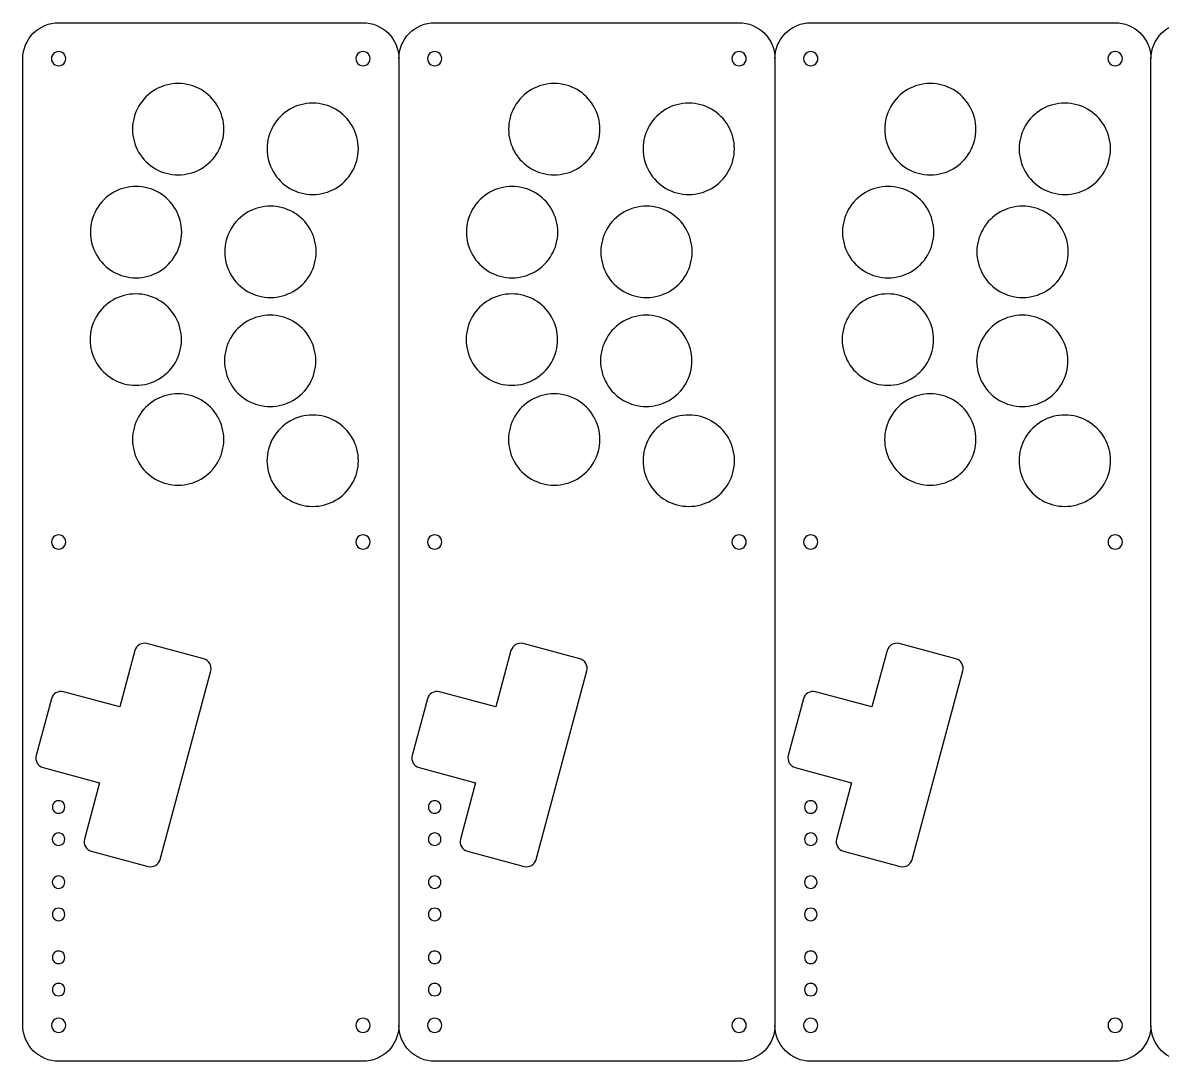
# Model space of a CAD drawing. Header units: millimetres. Extents: x 7 to 717, y 63 to 378.
# Drawn here: x 7.4 to 325.5, y 88.1 to 378.1 of the extents above; entities that cross this region are included whole.
import ezdxf

# ---------------------------------------------------------------- set-up
doc = ezdxf.new("R2010")
doc.units = ezdxf.units.MM
doc.layers.get('0').update_dxf_attribs({"linetype": 'CONTINUOUS'})

msp = doc.modelspace()

# ---------------------------------------------------------------- linework, layer by layer
for p, q in [((17.394674, 378.126684), (102.394654, 378.126684)), ((122.394678, 378.126684), (207.394658, 378.126684)), ((227.394682, 378.126684), (312.394662, 378.126684)), ((7.39466, 98.12668), (7.39466, 368.126674)), ((112.394664, 368.126674), (112.394664, 98.12668)), ((217.394668, 368.126674), (217.394668, 98.12668)), ((322.394672, 98.12668), (322.394672, 368.126674)), ((57.922592, 200.50133), (42.057252, 204.75243)), ((162.922596, 200.50133), (147.057256, 204.75243)), ((267.9226, 200.50133), (252.05726, 204.75243)), ((38.704522, 202.81673), (34.482542, 187.06007)), ((143.704526, 202.81673), (139.482546, 187.06007)), ((248.70453, 202.81673), (244.48255, 187.06007)), ((45.746172, 144.48149), (59.858282, 197.14859)), ((150.746176, 144.48149), (164.858286, 197.14859)), ((255.74618, 144.48149), (269.85829, 197.14859)), ((34.482542, 187.06007), (18.725862, 191.28205)), ((139.482546, 187.06007), (123.725866, 191.28205)), ((244.48255, 187.06007), (228.72587, 191.28205)), ((15.373122, 189.34635), (11.12203, 173.48101)), ((120.373126, 189.34635), (116.122034, 173.48101)), ((225.37313, 189.34635), (221.122038, 173.48101)), ((13.05772, 170.12827), (28.814402, 165.90629)), ((118.057724, 170.12827), (133.814406, 165.90629)), ((223.057728, 170.12827), (238.81441, 165.90629)), ((28.814402, 165.90629), (24.592422, 150.14962)), ((133.814406, 165.90629), (129.592426, 150.14962)), ((238.81441, 165.90629), (234.59243, 150.14962)), ((26.528112, 146.79689), (42.393452, 142.54578)), ((131.528116, 146.79689), (147.393456, 142.54578)), ((236.52812, 146.79689), (252.39346, 142.54578)), ((102.394654, 88.12668), (17.394674, 88.12668)), ((207.394658, 88.12668), (122.394678, 88.12668)), ((312.394662, 88.12668), (227.394682, 88.12668))]:
    msp.add_line(p, q)
for points in [[(10.323594, 375.197753), (12.198961, 377.07312), (14.742505, 378.126688), (17.394674, 378.126684)], [(102.394654, 378.126684), (105.046822, 378.126687), (107.590366, 377.073118), (109.465732, 375.197752)], [(115.323598, 375.197753), (117.198965, 377.07312), (119.742509, 378.126688), (122.394678, 378.126684)], [(207.394658, 378.126684), (210.046826, 378.126687), (212.59037, 377.073118), (214.465736, 375.197752)], [(220.323602, 375.197753), (222.198969, 377.07312), (224.742513, 378.126688), (227.394682, 378.126684)], [(312.394662, 378.126684), (315.04683, 378.126687), (317.590374, 377.073118), (319.46574, 375.197752)], [(325.323606, 375.197753), (327.198973, 377.07312), (329.742517, 378.126688), (332.394686, 378.126684)], [(7.39466, 368.126674), (7.394657, 370.778843), (8.448227, 373.322387), (10.323594, 375.197753)], [(109.465732, 375.197752), (111.341098, 373.322386), (112.394667, 370.778842), (112.394664, 368.126674)], [(112.394664, 368.126674), (112.394661, 370.778843), (113.448231, 373.322387), (115.323598, 375.197753)], [(214.465736, 375.197752), (216.341102, 373.322386), (217.394671, 370.778842), (217.394668, 368.126674)], [(217.394668, 368.126674), (217.394665, 370.778843), (218.448235, 373.322387), (220.323602, 375.197753)], [(319.46574, 375.197752), (321.341106, 373.322386), (322.394675, 370.778842), (322.394672, 368.126674)], [(322.394672, 368.126674), (322.394669, 370.778843), (323.448239, 373.322387), (325.323606, 375.197753)], [(15.65886, 369.127992), (15.30059, 368.508527), (15.30059, 367.744849), (15.65886, 367.125384)], [(17.394674, 370.126683), (16.679069, 370.128299), (16.01713, 369.747456), (15.65886, 369.127992)], [(19.130488, 369.127992), (18.772218, 369.747456), (18.110279, 370.128299), (17.394674, 370.126683)], [(19.130488, 367.125384), (19.488758, 367.744849), (19.488758, 368.508527), (19.130488, 369.127992)], [(100.65884, 369.127992), (100.30057, 368.508527), (100.30057, 367.744849), (100.65884, 367.125384)], [(102.394654, 370.126683), (101.679049, 370.128299), (101.01711, 369.747456), (100.65884, 369.127992)], [(104.130468, 369.127992), (103.772198, 369.747456), (103.110259, 370.128299), (102.394654, 370.126683)], [(104.130468, 367.125384), (104.488738, 367.744849), (104.488738, 368.508527), (104.130468, 369.127992)], [(120.658864, 369.127992), (120.300594, 368.508527), (120.300594, 367.744849), (120.658864, 367.125384)], [(122.394678, 370.126683), (121.679073, 370.128299), (121.017134, 369.747456), (120.658864, 369.127992)], [(124.130492, 369.127992), (123.772222, 369.747456), (123.110283, 370.128299), (122.394678, 370.126683)], [(124.130492, 367.125384), (124.488762, 367.744849), (124.488762, 368.508527), (124.130492, 369.127992)], [(205.658844, 369.127992), (205.300574, 368.508527), (205.300574, 367.744849), (205.658844, 367.125384)], [(207.394658, 370.126683), (206.679053, 370.128299), (206.017114, 369.747456), (205.658844, 369.127992)], [(209.130472, 369.127992), (208.772202, 369.747456), (208.110263, 370.128299), (207.394658, 370.126683)], [(209.130472, 367.125384), (209.488742, 367.744849), (209.488742, 368.508527), (209.130472, 369.127992)], [(225.658868, 369.127992), (225.300598, 368.508527), (225.300598, 367.744849), (225.658868, 367.125384)], [(227.394682, 370.126683), (226.679077, 370.128299), (226.017138, 369.747456), (225.658868, 369.127992)], [(229.130496, 369.127992), (228.772226, 369.747456), (228.110287, 370.128299), (227.394682, 370.126683)], [(229.130496, 367.125384), (229.488766, 367.744849), (229.488766, 368.508527), (229.130496, 369.127992)], [(310.658848, 369.127992), (310.300578, 368.508527), (310.300578, 367.744849), (310.658848, 367.125384)], [(312.394662, 370.126683), (311.679057, 370.128299), (311.017118, 369.747456), (310.658848, 369.127992)], [(314.130476, 369.127992), (313.772206, 369.747456), (313.110267, 370.128299), (312.394662, 370.126683)], [(314.130476, 367.125384), (314.488746, 367.744849), (314.488746, 368.508527), (314.130476, 369.127992)], [(15.65886, 367.125384), (16.01713, 366.50592), (16.679069, 366.125077), (17.394674, 366.126693)], [(17.394674, 366.126693), (18.110279, 366.125077), (18.772218, 366.50592), (19.130488, 367.125384)], [(100.65884, 367.125384), (101.01711, 366.50592), (101.679049, 366.125077), (102.394654, 366.126693)], [(102.394654, 366.126693), (103.110259, 366.125077), (103.772198, 366.50592), (104.130468, 367.125384)], [(120.658864, 367.125384), (121.017134, 366.50592), (121.679073, 366.125077), (122.394678, 366.126693)], [(122.394678, 366.126693), (123.110283, 366.125077), (123.772222, 366.50592), (124.130492, 367.125384)], [(205.658844, 367.125384), (206.017114, 366.50592), (206.679053, 366.125077), (207.394658, 366.126693)], [(207.394658, 366.126693), (208.110263, 366.125077), (208.772202, 366.50592), (209.130472, 367.125384)], [(225.658868, 367.125384), (226.017138, 366.50592), (226.679077, 366.125077), (227.394682, 366.126693)], [(227.394682, 366.126693), (228.110287, 366.125077), (228.772226, 366.50592), (229.130496, 367.125384)], [(310.658848, 367.125384), (311.017118, 366.50592), (311.679057, 366.125077), (312.394662, 366.126693)], [(312.394662, 366.126693), (313.110267, 366.125077), (313.772206, 366.50592), (314.130476, 367.125384)], [(50.785324, 361.158423), (46.230186, 361.158423), (42.021065, 358.728286), (39.743496, 354.783421)], [(61.827152, 354.783421), (59.549583, 358.728286), (55.340462, 361.158423), (50.785324, 361.158423)], [(155.785328, 361.158423), (151.23019, 361.158423), (147.021069, 358.728286), (144.7435, 354.783421)], [(166.827156, 354.783421), (164.549587, 358.728286), (160.340466, 361.158423), (155.785328, 361.158423)], [(260.785332, 361.158423), (256.230194, 361.158423), (252.021073, 358.728286), (249.743504, 354.78342)], [(271.82716, 354.783421), (269.549591, 358.728286), (265.34047, 361.158423), (260.785332, 361.158423)], [(39.743496, 354.783421), (37.465927, 350.838555), (37.465927, 345.978281), (39.743496, 342.033415)], [(61.827152, 342.033416), (64.104721, 345.978281), (64.104721, 350.838555), (61.827152, 354.783421)], [(88.336154, 355.679613), (83.781018, 355.679613), (79.571898, 353.249477), (77.29433, 349.304613)], [(99.377978, 349.304613), (97.10041, 353.249477), (92.89129, 355.679613), (88.336154, 355.679613)], [(144.7435, 354.783421), (142.465931, 350.838555), (142.465931, 345.978281), (144.7435, 342.033415)], [(166.827156, 342.033416), (169.104725, 345.978281), (169.104725, 350.838555), (166.827156, 354.783421)], [(193.336158, 355.679613), (188.781022, 355.679613), (184.571902, 353.249477), (182.294334, 349.304613)], [(204.377982, 349.304613), (202.100414, 353.249477), (197.891294, 355.679613), (193.336158, 355.679613)], [(249.743504, 354.78342), (247.465935, 350.838555), (247.465935, 345.978281), (249.743504, 342.033415)], [(271.82716, 342.033416), (274.104729, 345.978281), (274.104729, 350.838555), (271.82716, 354.783421)], [(298.336162, 355.679613), (293.781026, 355.679613), (289.571906, 353.249477), (287.294338, 349.304613)], [(309.377986, 349.304613), (307.100418, 353.249477), (302.891298, 355.679613), (298.336162, 355.679613)], [(77.29433, 349.304613), (75.016762, 345.359749), (75.016762, 340.499477), (77.29433, 336.554613)], [(99.377978, 336.554613), (101.655546, 340.499477), (101.655546, 345.359749), (99.377978, 349.304613)], [(182.294334, 349.304613), (180.016766, 345.359749), (180.016766, 340.499477), (182.294334, 336.554613)], [(204.377982, 336.554613), (206.65555, 340.499477), (206.65555, 345.359749), (204.377982, 349.304613)], [(287.294338, 349.304613), (285.01677, 345.359749), (285.01677, 340.499477), (287.294338, 336.554613)], [(309.377986, 336.554613), (311.655554, 340.499477), (311.655554, 345.359749), (309.377986, 349.304613)], [(39.743496, 342.033415), (42.021065, 338.08855), (46.230186, 335.658413), (50.785324, 335.658413)], [(50.785324, 335.658413), (55.340462, 335.658413), (59.549583, 338.08855), (61.827152, 342.033416)], [(144.7435, 342.033415), (147.021069, 338.08855), (151.23019, 335.658413), (155.785328, 335.658413)], [(155.785328, 335.658413), (160.340466, 335.658413), (164.549587, 338.08855), (166.827156, 342.033416)], [(249.743504, 342.033415), (252.021073, 338.08855), (256.230194, 335.658413), (260.785332, 335.658413)], [(260.785332, 335.658413), (265.34047, 335.658413), (269.549591, 338.08855), (271.82716, 342.033416)], [(77.29433, 336.554613), (79.571898, 332.609749), (83.781018, 330.179613), (88.336154, 330.179613)], [(88.336154, 330.179613), (92.89129, 330.179613), (97.10041, 332.609749), (99.377978, 336.554613)], [(182.294334, 336.554613), (184.571902, 332.609749), (188.781022, 330.179613), (193.336158, 330.179613)], [(193.336158, 330.179613), (197.891294, 330.179613), (202.100414, 332.609749), (204.377982, 336.554613)], [(287.294338, 336.554613), (289.571906, 332.609749), (293.781026, 330.179613), (298.336162, 330.179613)], [(298.336162, 330.179613), (302.891298, 330.179613), (307.100418, 332.609749), (309.377986, 336.554613)], [(39.012794, 332.407963), (34.457658, 332.407963), (30.248538, 329.977827), (27.97097, 326.032963)], [(50.054618, 326.032963), (47.77705, 329.977827), (43.56793, 332.407963), (39.012794, 332.407963)], [(144.012798, 332.407963), (139.457662, 332.407963), (135.248542, 329.977827), (132.970974, 326.032963)], [(155.054622, 326.032963), (152.777054, 329.977827), (148.567934, 332.407963), (144.012798, 332.407963)], [(249.012802, 332.407963), (244.457666, 332.407963), (240.248546, 329.977827), (237.970978, 326.032963)], [(260.054626, 326.032963), (257.777058, 329.977827), (253.567938, 332.407963), (249.012802, 332.407963)], [(27.97097, 326.032963), (25.693402, 322.088099), (25.693402, 317.227827), (27.97097, 313.282963)], [(50.054618, 313.282963), (52.332186, 317.227827), (52.332186, 322.088099), (50.054618, 326.032963)], [(76.540264, 326.909993), (71.983925, 326.911798), (67.772922, 324.482056), (65.494231, 320.536451)], [(87.586297, 320.536451), (85.307606, 324.482056), (81.096603, 326.911798), (76.540264, 326.909993)], [(132.970974, 326.032963), (130.693406, 322.088099), (130.693406, 317.227827), (132.970974, 313.282963)], [(155.054622, 313.282963), (157.33219, 317.227827), (157.33219, 322.088099), (155.054622, 326.032963)], [(181.540268, 326.909993), (176.983929, 326.911798), (172.772926, 324.482056), (170.494235, 320.536451)], [(192.586301, 320.536451), (190.30761, 324.482056), (186.096607, 326.911798), (181.540268, 326.909993)], [(237.970978, 326.032963), (235.69341, 322.088099), (235.69341, 317.227827), (237.970978, 313.282963)], [(260.054626, 313.282963), (262.332194, 317.227827), (262.332194, 322.088099), (260.054626, 326.032963)], [(286.540272, 326.909993), (281.983933, 326.911798), (277.77293, 324.482056), (275.494239, 320.536451)], [(297.586305, 320.536451), (295.307614, 324.482056), (291.096611, 326.911798), (286.540272, 326.909993)], [(65.494231, 320.536451), (63.215541, 316.590846), (63.215541, 311.72914), (65.494231, 307.783535)], [(87.586297, 307.783535), (89.864987, 311.72914), (89.864987, 316.590846), (87.586297, 320.536451)], [(170.494235, 320.536451), (168.215545, 316.590846), (168.215545, 311.72914), (170.494235, 307.783535)], [(192.586301, 307.783535), (194.864991, 311.72914), (194.864991, 316.590846), (192.586301, 320.536451)], [(275.494239, 320.536451), (273.215549, 316.590846), (273.215549, 311.72914), (275.494239, 307.783535)], [(297.586305, 307.783535), (299.864995, 311.72914), (299.864995, 316.590846), (297.586305, 320.536451)], [(27.97097, 313.282963), (30.248538, 309.338099), (34.457658, 306.907963), (39.012794, 306.907963)], [(39.012794, 306.907963), (43.56793, 306.907963), (47.77705, 309.338099), (50.054618, 313.282963)], [(132.970974, 313.282963), (135.248542, 309.338099), (139.457662, 306.907963), (144.012798, 306.907963)], [(144.012798, 306.907963), (148.567934, 306.907963), (152.777054, 309.338099), (155.054622, 313.282963)], [(237.970978, 313.282963), (240.248546, 309.338099), (244.457666, 306.907963), (249.012802, 306.907963)], [(249.012802, 306.907963), (253.567938, 306.907963), (257.777058, 309.338099), (260.054626, 313.282963)], [(65.494231, 307.783535), (67.772922, 303.83793), (71.983925, 301.408188), (76.540264, 301.409993)], [(76.540264, 301.409993), (81.096603, 301.408188), (85.307606, 303.83793), (87.586297, 307.783535)], [(170.494235, 307.783535), (172.772926, 303.83793), (176.983929, 301.408188), (181.540268, 301.409993)], [(181.540268, 301.409993), (186.096607, 301.408188), (190.30761, 303.83793), (192.586301, 307.783535)], [(275.494239, 307.783535), (277.77293, 303.83793), (281.983933, 301.408188), (286.540272, 301.409993)], [(286.540272, 301.409993), (291.096611, 301.408188), (295.307614, 303.83793), (297.586305, 307.783535)], [(38.947045, 302.404374), (34.389827, 302.4075), (30.177445, 299.978048), (27.897933, 296.031902)], [(49.996157, 296.031902), (47.716645, 299.978048), (43.504263, 302.4075), (38.947045, 302.404374)], [(143.947049, 302.404374), (139.389831, 302.4075), (135.177449, 299.978048), (132.897937, 296.031902)], [(154.996161, 296.031902), (152.716649, 299.978048), (148.504267, 302.4075), (143.947049, 302.404374)], [(248.947053, 302.404374), (244.389835, 302.4075), (240.177453, 299.978048), (237.897941, 296.031902)], [(259.996165, 296.031902), (257.716653, 299.978048), (253.504271, 302.4075), (248.947053, 302.404374)], [(27.897933, 296.031902), (25.618421, 292.085755), (25.618421, 287.222999), (27.897933, 283.276852)], [(49.996157, 283.276852), (52.275669, 287.222999), (52.275669, 292.085755), (49.996157, 296.031902)], [(76.462134, 296.469543), (71.906997, 296.469543), (67.697878, 294.039406), (65.420309, 290.094542)], [(87.506935, 290.095573), (85.228573, 294.040961), (81.018121, 296.470819), (76.462134, 296.469543)], [(132.897937, 296.031902), (130.618425, 292.085755), (130.618425, 287.222999), (132.897937, 283.276852)], [(154.996161, 283.276852), (157.275673, 287.222999), (157.275673, 292.085755), (154.996161, 296.031902)], [(181.462138, 296.469543), (176.907001, 296.469543), (172.697882, 294.039406), (170.420313, 290.094542)], [(192.506939, 290.095573), (190.228577, 294.040961), (186.018125, 296.470819), (181.462138, 296.469543)], [(237.897941, 296.031902), (235.618429, 292.085755), (235.618429, 287.222999), (237.897941, 283.276852)], [(259.996165, 283.276852), (262.275677, 287.222999), (262.275677, 292.085755), (259.996165, 296.031902)], [(286.462142, 296.469543), (281.907005, 296.469543), (277.697886, 294.039406), (275.420317, 290.094542)], [(297.506943, 290.095573), (295.228581, 294.040961), (291.018129, 296.470819), (286.462142, 296.469543)], [(65.420309, 290.094542), (63.142741, 286.149678), (63.142741, 281.289405), (65.420309, 277.344541)], [(87.506935, 277.34351), (89.785297, 281.288898), (89.785297, 286.150185), (87.506935, 290.095573)], [(170.420313, 290.094542), (168.142745, 286.149678), (168.142745, 281.289405), (170.420313, 277.344541)], [(192.506939, 277.34351), (194.785301, 281.288898), (194.785301, 286.150185), (192.506939, 290.095573)], [(275.420317, 290.094542), (273.142749, 286.149678), (273.142749, 281.289405), (275.420317, 277.344541)], [(297.506943, 277.34351), (299.785305, 281.288898), (299.785305, 286.150185), (297.506943, 290.095573)], [(27.897933, 283.276852), (30.177445, 279.330706), (34.389827, 276.901254), (38.947045, 276.90438)], [(38.947045, 276.90438), (43.504263, 276.901254), (47.716645, 279.330706), (49.996157, 283.276852)], [(132.897937, 283.276852), (135.177449, 279.330706), (139.389831, 276.901254), (143.947049, 276.90438)], [(143.947049, 276.90438), (148.504267, 276.901254), (152.716649, 279.330706), (154.996161, 283.276852)], [(237.897941, 283.276852), (240.177453, 279.330706), (244.389835, 276.901254), (248.947053, 276.90438)], [(248.947053, 276.90438), (253.504271, 276.901254), (257.716653, 279.330706), (259.996165, 283.276852)], [(65.420309, 277.344541), (67.697878, 273.399677), (71.906997, 270.96954), (76.462134, 270.96954)], [(76.462134, 270.96954), (81.018121, 270.968264), (85.228573, 273.398122), (87.506935, 277.34351)], [(170.420313, 277.344541), (172.697882, 273.399677), (176.907001, 270.969541), (181.462138, 270.969541)], [(181.462138, 270.96954), (186.018125, 270.968264), (190.228577, 273.398122), (192.506939, 277.34351)], [(275.420317, 277.344541), (277.697886, 273.399677), (281.907005, 270.96954), (286.462142, 270.96954)], [(286.462142, 270.96954), (291.018129, 270.968264), (295.228581, 273.398122), (297.506943, 277.34351)], [(50.770484, 274.5003), (46.215348, 274.5003), (42.006228, 272.070164), (39.72866, 268.1253)], [(61.812308, 268.1253), (59.53474, 272.070164), (55.32562, 274.5003), (50.770484, 274.5003)], [(155.770488, 274.5003), (151.215352, 274.5003), (147.006232, 272.070164), (144.728664, 268.1253)], [(166.812312, 268.1253), (164.534744, 272.070164), (160.325624, 274.5003), (155.770488, 274.5003)], [(260.770492, 274.5003), (256.215356, 274.5003), (252.006236, 272.070164), (249.728668, 268.1253)], [(271.812316, 268.1253), (269.534748, 272.070164), (265.325628, 274.5003), (260.770492, 274.5003)], [(39.72866, 268.1253), (37.451092, 264.180436), (37.451092, 259.320164), (39.72866, 255.3753)], [(61.812308, 255.3753), (64.089876, 259.320164), (64.089876, 264.180436), (61.812308, 268.1253)], [(88.336314, 268.56897), (83.77802, 268.573747), (79.563938, 266.144669), (77.283412, 262.197865)], [(99.389216, 262.197865), (97.10869, 266.144669), (92.894608, 268.573747), (88.336314, 268.56897)], [(144.728664, 268.1253), (142.451096, 264.180436), (142.451096, 259.320164), (144.728664, 255.3753)], [(166.812312, 255.3753), (169.08988, 259.320164), (169.08988, 264.180436), (166.812312, 268.1253)], [(193.336318, 268.56897), (188.778024, 268.573747), (184.563942, 266.144669), (182.283416, 262.197865)], [(204.38922, 262.197865), (202.108694, 266.144669), (197.894612, 268.573747), (193.336318, 268.56897)], [(249.728668, 268.1253), (247.4511, 264.180436), (247.4511, 259.320164), (249.728668, 255.3753)], [(271.812316, 255.3753), (274.089884, 259.320164), (274.089884, 264.180436), (271.812316, 268.1253)], [(298.336322, 268.56897), (293.778028, 268.573747), (289.563946, 266.144669), (287.28342, 262.197865)], [(309.389224, 262.197865), (307.108698, 266.144669), (302.894616, 268.573747), (298.336322, 268.56897)], [(77.283412, 262.197865), (75.002885, 258.251061), (75.002885, 253.387019), (77.283412, 249.440215)], [(99.389216, 249.440215), (101.669743, 253.387019), (101.669743, 258.251061), (99.389216, 262.197865)], [(182.283416, 262.197865), (180.002889, 258.251061), (180.002889, 253.387019), (182.283416, 249.440215)], [(204.38922, 249.440215), (206.669747, 253.387019), (206.669747, 258.251061), (204.38922, 262.197865)], [(287.28342, 262.197865), (285.002893, 258.251061), (285.002893, 253.387019), (287.28342, 249.440215)], [(309.389224, 249.440215), (311.669751, 253.387019), (311.669751, 258.251061), (309.389224, 262.197865)], [(39.72866, 255.3753), (42.006228, 251.430436), (46.215348, 249.0003), (50.770484, 249.0003)], [(50.770484, 249.0003), (55.32562, 249.0003), (59.53474, 251.430436), (61.812308, 255.3753)], [(144.728664, 255.3753), (147.006232, 251.430436), (151.215352, 249.0003), (155.770488, 249.0003)], [(155.770488, 249.0003), (160.325624, 249.0003), (164.534744, 251.430436), (166.812312, 255.3753)], [(249.728668, 255.3753), (252.006236, 251.430436), (256.215356, 249.0003), (260.770492, 249.0003)], [(260.770492, 249.0003), (265.325628, 249.0003), (269.534748, 251.430436), (271.812316, 255.3753)], [(77.283412, 249.440215), (79.563938, 245.493411), (83.77802, 243.064333), (88.336314, 243.06911)], [(88.336314, 243.06911), (92.894608, 243.064333), (97.10869, 245.493411), (99.389216, 249.440215)], [(182.283416, 249.440215), (184.563942, 245.493411), (188.778024, 243.064333), (193.336318, 243.06911)], [(193.336318, 243.06911), (197.894612, 243.064333), (202.108694, 245.493411), (204.38922, 249.440215)], [(287.28342, 249.440215), (289.563946, 245.493411), (293.778028, 243.064333), (298.336322, 243.06911)], [(298.336322, 243.06911), (302.894616, 243.064333), (307.108698, 245.493411), (309.389224, 249.440215)], [(15.662623, 234.12668), (15.305358, 233.507878), (15.305358, 232.745482), (15.662623, 232.12668)], [(17.394674, 235.12668), (16.680143, 235.12668), (16.019889, 234.745482), (15.662623, 234.12668)], [(19.126725, 234.12668), (18.769459, 234.745482), (18.109205, 235.12668), (17.394674, 235.12668)], [(19.126725, 232.12668), (19.48399, 232.745482), (19.48399, 233.507878), (19.126725, 234.12668)], [(100.662603, 234.12668), (100.305338, 233.507878), (100.305338, 232.745482), (100.662603, 232.12668)], [(102.394654, 235.12668), (101.680123, 235.12668), (101.019869, 234.745482), (100.662603, 234.12668)], [(104.126705, 234.12668), (103.769439, 234.745482), (103.109185, 235.12668), (102.394654, 235.12668)], [(104.126705, 232.12668), (104.48397, 232.745482), (104.48397, 233.507878), (104.126705, 234.12668)], [(120.662627, 234.12668), (120.305362, 233.507878), (120.305362, 232.745482), (120.662627, 232.12668)], [(122.394678, 235.12668), (121.680147, 235.12668), (121.019893, 234.745482), (120.662627, 234.12668)], [(124.126729, 234.12668), (123.769463, 234.745482), (123.109209, 235.12668), (122.394678, 235.12668)], [(124.126729, 232.12668), (124.483994, 232.745482), (124.483994, 233.507878), (124.126729, 234.12668)], [(205.662607, 234.12668), (205.305342, 233.507878), (205.305342, 232.745482), (205.662607, 232.12668)], [(207.394658, 235.12668), (206.680127, 235.12668), (206.019873, 234.745482), (205.662607, 234.12668)], [(209.126709, 234.12668), (208.769443, 234.745482), (208.109189, 235.12668), (207.394658, 235.12668)], [(209.126709, 232.12668), (209.483974, 232.745482), (209.483974, 233.507878), (209.126709, 234.12668)], [(225.662631, 234.12668), (225.305366, 233.507878), (225.305366, 232.745482), (225.662631, 232.12668)], [(227.394682, 235.12668), (226.680151, 235.12668), (226.019897, 234.745482), (225.662631, 234.12668)], [(229.126733, 234.12668), (228.769467, 234.745482), (228.109213, 235.12668), (227.394682, 235.12668)], [(229.126733, 232.12668), (229.483998, 232.745482), (229.483998, 233.507878), (229.126733, 234.12668)], [(310.662611, 234.12668), (310.305346, 233.507878), (310.305346, 232.745482), (310.662611, 232.12668)], [(312.394662, 235.12668), (311.680131, 235.12668), (311.019877, 234.745482), (310.662611, 234.12668)], [(314.126713, 234.12668), (313.769447, 234.745482), (313.109193, 235.12668), (312.394662, 235.12668)], [(314.126713, 232.12668), (314.483978, 232.745482), (314.483978, 233.507878), (314.126713, 234.12668)], [(15.662623, 232.12668), (16.019889, 231.507878), (16.680143, 231.12668), (17.394674, 231.12668)], [(17.394674, 231.12668), (18.109205, 231.12668), (18.769459, 231.507878), (19.126725, 232.12668)], [(100.662603, 232.12668), (101.019869, 231.507878), (101.680123, 231.12668), (102.394654, 231.12668)], [(102.394654, 231.12668), (103.109185, 231.12668), (103.769439, 231.507878), (104.126705, 232.12668)], [(120.662627, 232.12668), (121.019893, 231.507878), (121.680147, 231.12668), (122.394678, 231.12668)], [(122.394678, 231.12668), (123.109209, 231.12668), (123.769463, 231.507878), (124.126729, 232.12668)], [(205.662607, 232.12668), (206.019873, 231.507878), (206.680127, 231.12668), (207.394658, 231.12668)], [(207.394658, 231.12668), (208.109189, 231.12668), (208.769443, 231.507878), (209.126709, 232.12668)], [(225.662631, 232.12668), (226.019897, 231.507878), (226.680151, 231.12668), (227.394682, 231.12668)], [(227.394682, 231.12668), (228.109213, 231.12668), (228.769467, 231.507878), (229.126733, 232.12668)], [(310.662611, 232.12668), (311.019877, 231.507878), (311.680131, 231.12668), (312.394662, 231.12668)], [(312.394662, 231.12668), (313.109193, 231.12668), (313.769447, 231.507878), (314.126713, 232.12668)], [(42.057252, 204.75243), (40.596893, 205.143728), (39.095827, 204.277087), (38.704522, 202.81673)], [(147.057256, 204.75243), (145.596897, 205.143728), (144.095831, 204.277087), (143.704526, 202.81673)], [(252.05726, 204.75243), (250.596901, 205.143728), (249.095835, 204.277087), (248.70453, 202.81673)], [(59.858282, 197.14859), (60.249587, 198.608949), (59.38295, 200.11002), (57.922592, 200.50133)], [(164.858286, 197.14859), (165.249591, 198.608949), (164.382954, 200.11002), (162.922596, 200.50133)], [(269.85829, 197.14859), (270.249595, 198.608949), (269.382958, 200.11002), (267.9226, 200.50133)], [(18.725862, 191.28205), (17.2655, 191.673354), (15.764427, 190.806712), (15.373122, 189.34635)], [(123.725866, 191.28205), (122.265504, 191.673354), (120.764431, 190.806712), (120.373126, 189.34635)], [(228.72587, 191.28205), (227.265508, 191.673354), (225.764435, 190.806712), (225.37313, 189.34635)], [(11.12203, 173.48101), (10.730725, 172.020651), (11.597362, 170.51958), (13.05772, 170.12827)], [(116.122034, 173.48101), (115.730729, 172.020651), (116.597366, 170.51958), (118.057724, 170.12827)], [(221.122038, 173.48101), (220.730733, 172.020651), (221.59737, 170.51958), (223.057728, 170.12827)], [(15.87913, 160.00168), (15.566522, 159.460228), (15.566522, 158.793132), (15.87913, 158.25168)], [(17.394674, 160.87668), (16.769459, 160.87668), (16.191737, 160.543132), (15.87913, 160.00168)], [(18.910218, 160.00168), (18.597611, 160.543132), (18.019889, 160.87668), (17.394674, 160.87668)], [(18.910218, 158.25168), (19.222826, 158.793132), (19.222826, 159.460228), (18.910218, 160.00168)], [(120.879134, 160.00168), (120.566526, 159.460228), (120.566526, 158.793132), (120.879134, 158.25168)], [(122.394678, 160.87668), (121.769463, 160.87668), (121.191741, 160.543132), (120.879134, 160.00168)], [(123.910222, 160.00168), (123.597615, 160.543132), (123.019893, 160.87668), (122.394678, 160.87668)], [(123.910222, 158.25168), (124.22283, 158.793132), (124.22283, 159.460228), (123.910222, 160.00168)], [(225.879138, 160.00168), (225.56653, 159.460228), (225.56653, 158.793132), (225.879138, 158.25168)], [(227.394682, 160.87668), (226.769467, 160.87668), (226.191745, 160.543132), (225.879138, 160.00168)], [(228.910226, 160.00168), (228.597619, 160.543132), (228.019897, 160.87668), (227.394682, 160.87668)], [(228.910226, 158.25168), (229.222834, 158.793132), (229.222834, 159.460228), (228.910226, 160.00168)], [(15.87913, 158.25168), (16.191737, 157.710228), (16.769459, 157.37668), (17.394674, 157.37668)], [(17.394674, 157.37668), (18.019889, 157.37668), (18.597611, 157.710228), (18.910218, 158.25168)], [(120.879134, 158.25168), (121.191741, 157.710228), (121.769463, 157.37668), (122.394678, 157.37668)], [(122.394678, 157.37668), (123.019893, 157.37668), (123.597615, 157.710228), (123.910222, 158.25168)], [(225.879138, 158.25168), (226.191745, 157.710228), (226.769467, 157.37668), (227.394682, 157.37668)], [(227.394682, 157.37668), (228.019897, 157.37668), (228.597619, 157.710228), (228.910226, 158.25168)], [(15.878143, 151.002022), (15.565273, 150.460396), (15.565273, 149.792964), (15.878143, 149.251338)], [(17.394674, 151.87668), (16.769177, 151.877103), (16.191014, 151.543647), (15.878143, 151.002022)], [(18.911205, 151.002022), (18.598334, 151.543647), (18.020171, 151.877103), (17.394674, 151.87668)], [(18.911205, 149.251338), (19.224075, 149.792964), (19.224075, 150.460396), (18.911205, 151.002022)], [(24.592422, 150.14962), (24.201124, 148.689264), (25.067759, 147.1882), (26.528112, 146.79689)], [(120.878147, 151.002022), (120.565277, 150.460396), (120.565277, 149.792964), (120.878147, 149.251338)], [(122.394678, 151.87668), (121.769181, 151.877103), (121.191018, 151.543647), (120.878147, 151.002022)], [(123.911209, 151.002022), (123.598338, 151.543647), (123.020175, 151.877103), (122.394678, 151.87668)], [(123.911209, 149.251338), (124.224079, 149.792964), (124.224079, 150.460396), (123.911209, 151.002022)], [(129.592426, 150.14962), (129.201128, 148.689264), (130.067763, 147.1882), (131.528116, 146.79689)], [(225.878151, 151.002022), (225.565281, 150.460396), (225.565281, 149.792964), (225.878151, 149.251338)], [(227.394682, 151.87668), (226.769185, 151.877103), (226.191022, 151.543647), (225.878151, 151.002022)], [(228.911213, 151.002022), (228.598342, 151.543647), (228.020179, 151.877103), (227.394682, 151.87668)], [(228.911213, 149.251338), (229.224083, 149.792964), (229.224083, 150.460396), (228.911213, 151.002022)], [(234.59243, 150.14962), (234.201132, 148.689264), (235.067767, 147.1882), (236.52812, 146.79689)], [(15.878143, 149.251338), (16.191014, 148.709713), (16.769177, 148.376257), (17.394674, 148.37668)], [(17.394674, 148.37668), (18.020171, 148.376257), (18.598334, 148.709713), (18.911205, 149.251338)], [(120.878147, 149.251338), (121.191018, 148.709713), (121.769181, 148.376257), (122.394678, 148.37668)], [(122.394678, 148.37668), (123.020175, 148.376257), (123.598338, 148.709713), (123.911209, 149.251338)], [(225.878151, 149.251338), (226.191022, 148.709713), (226.769185, 148.376257), (227.394682, 148.37668)], [(227.394682, 148.37668), (228.020179, 148.376257), (228.598342, 148.709713), (228.911213, 149.251338)], [(42.393452, 142.54578), (43.853811, 142.154489), (45.354871, 143.021134), (45.746172, 144.48149)], [(147.393456, 142.54578), (148.853815, 142.154489), (150.354875, 143.021134), (150.746176, 144.48149)], [(252.39346, 142.54578), (253.853819, 142.154489), (255.354879, 143.021134), (255.74618, 144.48149)], [(15.878143, 139.002022), (15.565273, 138.460396), (15.565273, 137.792964), (15.878143, 137.251338)], [(17.394674, 139.87668), (16.769177, 139.877103), (16.191014, 139.543647), (15.878143, 139.002022)], [(15.878143, 137.251338), (16.191014, 136.709713), (16.769177, 136.376257), (17.394674, 136.37668)], [(18.911205, 139.002022), (18.598334, 139.543647), (18.020171, 139.877103), (17.394674, 139.87668)], [(17.394674, 136.37668), (18.020171, 136.376257), (18.598334, 136.709713), (18.911205, 137.251338)], [(18.911205, 137.251338), (19.224075, 137.792964), (19.224075, 138.460396), (18.911205, 139.002022)], [(120.878147, 139.002022), (120.565277, 138.460396), (120.565277, 137.792964), (120.878147, 137.251338)], [(122.394678, 139.87668), (121.769181, 139.877103), (121.191018, 139.543647), (120.878147, 139.002022)], [(120.878147, 137.251338), (121.191018, 136.709713), (121.769181, 136.376257), (122.394678, 136.37668)], [(123.911209, 139.002022), (123.598338, 139.543647), (123.020175, 139.877103), (122.394678, 139.87668)], [(122.394678, 136.37668), (123.020175, 136.376257), (123.598338, 136.709713), (123.911209, 137.251338)], [(123.911209, 137.251338), (124.224079, 137.792964), (124.224079, 138.460396), (123.911209, 139.002022)], [(225.878151, 139.002022), (225.565281, 138.460396), (225.565281, 137.792964), (225.878151, 137.251338)], [(227.394682, 139.87668), (226.769185, 139.877103), (226.191022, 139.543647), (225.878151, 139.002022)], [(225.878151, 137.251338), (226.191022, 136.709713), (226.769185, 136.376257), (227.394682, 136.37668)], [(228.911213, 139.002022), (228.598342, 139.543647), (228.020179, 139.877103), (227.394682, 139.87668)], [(227.394682, 136.37668), (228.020179, 136.376257), (228.598342, 136.709713), (228.911213, 137.251338)], [(228.911213, 137.251338), (229.224083, 137.792964), (229.224083, 138.460396), (228.911213, 139.002022)], [(17.394674, 130.87668), (16.769459, 130.87668), (16.191737, 130.543132), (15.87913, 130.00168)], [(18.910218, 130.00168), (18.597611, 130.543132), (18.019889, 130.87668), (17.394674, 130.87668)], [(122.394678, 130.87668), (121.769463, 130.87668), (121.191741, 130.543132), (120.879134, 130.00168)], [(123.910222, 130.00168), (123.597615, 130.543132), (123.019893, 130.87668), (122.394678, 130.87668)], [(227.394682, 130.87668), (226.769467, 130.87668), (226.191745, 130.543132), (225.879138, 130.00168)], [(228.910226, 130.00168), (228.597619, 130.543132), (228.019897, 130.87668), (227.394682, 130.87668)], [(15.87913, 130.00168), (15.566522, 129.460228), (15.566522, 128.793132), (15.87913, 128.25168)], [(15.87913, 128.25168), (16.191737, 127.710228), (16.769459, 127.37668), (17.394674, 127.37668)], [(17.394674, 127.37668), (18.019889, 127.37668), (18.597611, 127.710228), (18.910218, 128.25168)], [(18.910218, 128.25168), (19.222826, 128.793132), (19.222826, 129.460228), (18.910218, 130.00168)], [(120.879134, 130.00168), (120.566526, 129.460228), (120.566526, 128.793132), (120.879134, 128.25168)], [(120.879134, 128.25168), (121.191741, 127.710228), (121.769463, 127.37668), (122.394678, 127.37668)], [(122.394678, 127.37668), (123.019893, 127.37668), (123.597615, 127.710228), (123.910222, 128.25168)], [(123.910222, 128.25168), (124.22283, 128.793132), (124.22283, 129.460228), (123.910222, 130.00168)], [(225.879138, 130.00168), (225.56653, 129.460228), (225.56653, 128.793132), (225.879138, 128.25168)], [(225.879138, 128.25168), (226.191745, 127.710228), (226.769467, 127.37668), (227.394682, 127.37668)], [(227.394682, 127.37668), (228.019897, 127.37668), (228.597619, 127.710228), (228.910226, 128.25168)], [(228.910226, 128.25168), (229.222834, 128.793132), (229.222834, 129.460228), (228.910226, 130.00168)], [(15.87913, 118.00168), (15.566522, 117.460228), (15.566522, 116.793132), (15.87913, 116.25168)], [(17.394674, 118.87668), (16.769459, 118.87668), (16.191737, 118.543132), (15.87913, 118.00168)], [(18.910218, 118.00168), (18.597611, 118.543132), (18.019889, 118.87668), (17.394674, 118.87668)], [(18.910218, 116.25168), (19.222826, 116.793132), (19.222826, 117.460228), (18.910218, 118.00168)], [(120.879134, 118.00168), (120.566526, 117.460228), (120.566526, 116.793132), (120.879134, 116.25168)], [(122.394678, 118.87668), (121.769463, 118.87668), (121.191741, 118.543132), (120.879134, 118.00168)], [(123.910222, 118.00168), (123.597615, 118.543132), (123.019893, 118.87668), (122.394678, 118.87668)], [(123.910222, 116.25168), (124.22283, 116.793132), (124.22283, 117.460228), (123.910222, 118.00168)], [(225.879138, 118.00168), (225.56653, 117.460228), (225.56653, 116.793132), (225.879138, 116.25168)], [(227.394682, 118.87668), (226.769467, 118.87668), (226.191745, 118.543132), (225.879138, 118.00168)], [(228.910226, 118.00168), (228.597619, 118.543132), (228.019897, 118.87668), (227.394682, 118.87668)], [(228.910226, 116.25168), (229.222834, 116.793132), (229.222834, 117.460228), (228.910226, 118.00168)], [(15.87913, 116.25168), (16.191737, 115.710228), (16.769459, 115.37668), (17.394674, 115.37668)], [(17.394674, 115.37668), (18.019889, 115.37668), (18.597611, 115.710228), (18.910218, 116.25168)], [(120.879134, 116.25168), (121.191741, 115.710228), (121.769463, 115.37668), (122.394678, 115.37668)], [(122.394678, 115.37668), (123.019893, 115.37668), (123.597615, 115.710228), (123.910222, 116.25168)], [(225.879138, 116.25168), (226.191745, 115.710228), (226.769467, 115.37668), (227.394682, 115.37668)], [(227.394682, 115.37668), (228.019897, 115.37668), (228.597619, 115.710228), (228.910226, 116.25168)], [(15.87913, 109.00168), (15.566522, 108.460228), (15.566522, 107.793132), (15.87913, 107.25168)], [(17.394674, 109.87668), (16.769459, 109.87668), (16.191737, 109.543132), (15.87913, 109.00168)], [(18.910218, 109.00168), (18.597611, 109.543132), (18.019889, 109.87668), (17.394674, 109.87668)], [(18.910218, 107.25168), (19.222826, 107.793132), (19.222826, 108.460228), (18.910218, 109.00168)], [(120.879134, 109.00168), (120.566526, 108.460228), (120.566526, 107.793132), (120.879134, 107.25168)], [(122.394678, 109.87668), (121.769463, 109.87668), (121.191741, 109.543132), (120.879134, 109.00168)], [(123.910222, 109.00168), (123.597615, 109.543132), (123.019893, 109.87668), (122.394678, 109.87668)], [(123.910222, 107.25168), (124.22283, 107.793132), (124.22283, 108.460228), (123.910222, 109.00168)], [(225.879138, 109.00168), (225.56653, 108.460228), (225.56653, 107.793132), (225.879138, 107.25168)], [(227.394682, 109.87668), (226.769467, 109.87668), (226.191745, 109.543132), (225.879138, 109.00168)], [(228.910226, 109.00168), (228.597619, 109.543132), (228.019897, 109.87668), (227.394682, 109.87668)], [(228.910226, 107.25168), (229.222834, 107.793132), (229.222834, 108.460228), (228.910226, 109.00168)], [(15.87913, 107.25168), (16.191737, 106.710228), (16.769459, 106.37668), (17.394674, 106.37668)], [(17.394674, 106.37668), (18.019889, 106.37668), (18.597611, 106.710228), (18.910218, 107.25168)], [(120.879134, 107.25168), (121.191741, 106.710228), (121.769463, 106.37668), (122.394678, 106.37668)], [(122.394678, 106.37668), (123.019893, 106.37668), (123.597615, 106.710228), (123.910222, 107.25168)], [(225.879138, 107.25168), (226.191745, 106.710228), (226.769467, 106.37668), (227.394682, 106.37668)], [(227.394682, 106.37668), (228.019897, 106.37668), (228.597619, 106.710228), (228.910226, 107.25168)], [(15.662096, 99.126863), (15.30469, 98.507968), (15.30469, 97.745392), (15.662096, 97.126497)], [(17.394674, 100.12668), (16.679992, 100.126906), (16.019502, 99.745758), (15.662096, 99.126863)], [(19.127252, 99.126863), (18.769846, 99.745758), (18.109356, 100.126906), (17.394674, 100.12668)], [(19.127252, 97.126497), (19.484658, 97.745392), (19.484658, 98.507968), (19.127252, 99.126863)], [(100.662076, 99.126863), (100.30467, 98.507968), (100.30467, 97.745392), (100.662076, 97.126497)], [(102.394654, 100.12668), (101.679972, 100.126906), (101.019482, 99.745758), (100.662076, 99.126863)], [(104.127232, 99.126863), (103.769826, 99.745758), (103.109336, 100.126906), (102.394654, 100.12668)], [(104.127232, 97.126497), (104.484638, 97.745392), (104.484638, 98.507968), (104.127232, 99.126863)], [(120.6621, 99.126863), (120.304694, 98.507968), (120.304694, 97.745392), (120.6621, 97.126497)], [(122.394678, 100.12668), (121.679996, 100.126906), (121.019506, 99.745758), (120.6621, 99.126863)], [(124.127256, 99.126863), (123.76985, 99.745758), (123.10936, 100.126906), (122.394678, 100.12668)], [(124.127256, 97.126497), (124.484662, 97.745392), (124.484662, 98.507968), (124.127256, 99.126863)], [(205.66208, 99.126863), (205.304674, 98.507968), (205.304674, 97.745392), (205.66208, 97.126497)], [(207.394658, 100.12668), (206.679976, 100.126906), (206.019486, 99.745758), (205.66208, 99.126863)], [(209.127236, 99.126863), (208.76983, 99.745758), (208.10934, 100.126906), (207.394658, 100.12668)], [(209.127236, 97.126497), (209.484642, 97.745392), (209.484642, 98.507968), (209.127236, 99.126863)], [(225.662104, 99.126863), (225.304698, 98.507968), (225.304698, 97.745392), (225.662104, 97.126497)], [(227.394682, 100.12668), (226.68, 100.126906), (226.01951, 99.745758), (225.662104, 99.126863)], [(229.12726, 99.126863), (228.769854, 99.745758), (228.109364, 100.126906), (227.394682, 100.12668)], [(229.12726, 97.126497), (229.484666, 97.745392), (229.484666, 98.507968), (229.12726, 99.126863)], [(310.662084, 99.126863), (310.304678, 98.507968), (310.304678, 97.745392), (310.662084, 97.126497)], [(312.394662, 100.12668), (311.67998, 100.126906), (311.01949, 99.745758), (310.662084, 99.126863)], [(314.12724, 99.126863), (313.769834, 99.745758), (313.109344, 100.126906), (312.394662, 100.12668)], [(314.12724, 97.126497), (314.484646, 97.745392), (314.484646, 98.507968), (314.12724, 99.126863)], [(10.323597, 91.055607), (8.44823, 92.930971), (7.39466, 95.474513), (7.39466, 98.12668)], [(15.662096, 97.126497), (16.019502, 96.507602), (16.679992, 96.126454), (17.394674, 96.12668)], [(17.394674, 96.12668), (18.109356, 96.126454), (18.769846, 96.507602), (19.127252, 97.126497)], [(100.662076, 97.126497), (101.019482, 96.507602), (101.679972, 96.126454), (102.394654, 96.12668)], [(102.394654, 96.12668), (103.109336, 96.126454), (103.769826, 96.507602), (104.127232, 97.126497)], [(112.394664, 98.12668), (112.394664, 95.474513), (111.341094, 92.930973), (109.465728, 91.055609)], [(115.323601, 91.055607), (113.448234, 92.930971), (112.394664, 95.474513), (112.394664, 98.12668)], [(120.6621, 97.126497), (121.019506, 96.507602), (121.679996, 96.126454), (122.394678, 96.12668)], [(122.394678, 96.12668), (123.10936, 96.126454), (123.76985, 96.507602), (124.127256, 97.126497)], [(205.66208, 97.126497), (206.019486, 96.507602), (206.679976, 96.126454), (207.394658, 96.12668)], [(207.394658, 96.12668), (208.10934, 96.126454), (208.76983, 96.507602), (209.127236, 97.126497)], [(217.394668, 98.12668), (217.394668, 95.474513), (216.341098, 92.930973), (214.465732, 91.055609)], [(220.323605, 91.055607), (218.448238, 92.930971), (217.394668, 95.474513), (217.394668, 98.12668)], [(225.662104, 97.126497), (226.01951, 96.507602), (226.68, 96.126454), (227.394682, 96.12668)], [(227.394682, 96.12668), (228.109364, 96.126454), (228.769854, 96.507602), (229.12726, 97.126497)], [(310.662084, 97.126497), (311.01949, 96.507602), (311.67998, 96.126454), (312.394662, 96.12668)], [(312.394662, 96.12668), (313.109344, 96.126454), (313.769834, 96.507602), (314.12724, 97.126497)], [(322.394672, 98.12668), (322.394672, 95.474513), (321.341102, 92.930973), (319.465736, 91.055609)], [(325.323609, 91.055607), (323.448242, 92.930971), (322.394672, 95.474513), (322.394672, 98.12668)], [(17.394674, 88.12668), (14.742507, 88.126676), (12.198964, 89.180243), (10.323597, 91.055607)], [(109.465728, 91.055609), (107.590362, 89.180245), (105.046821, 88.126677), (102.394654, 88.12668)], [(122.394678, 88.12668), (119.742511, 88.126676), (117.198968, 89.180243), (115.323601, 91.055607)], [(214.465732, 91.055609), (212.590366, 89.180245), (210.046825, 88.126677), (207.394658, 88.12668)], [(227.394682, 88.12668), (224.742515, 88.126676), (222.198972, 89.180243), (220.323605, 91.055607)], [(319.465736, 91.055609), (317.59037, 89.180245), (315.046829, 88.126677), (312.394662, 88.12668)], [(332.394686, 88.12668), (329.742519, 88.126676), (327.198976, 89.180243), (325.323609, 91.055607)]]:
    msp.add_open_spline(points, degree=3)

doc.saveas('drawing.dxf')
